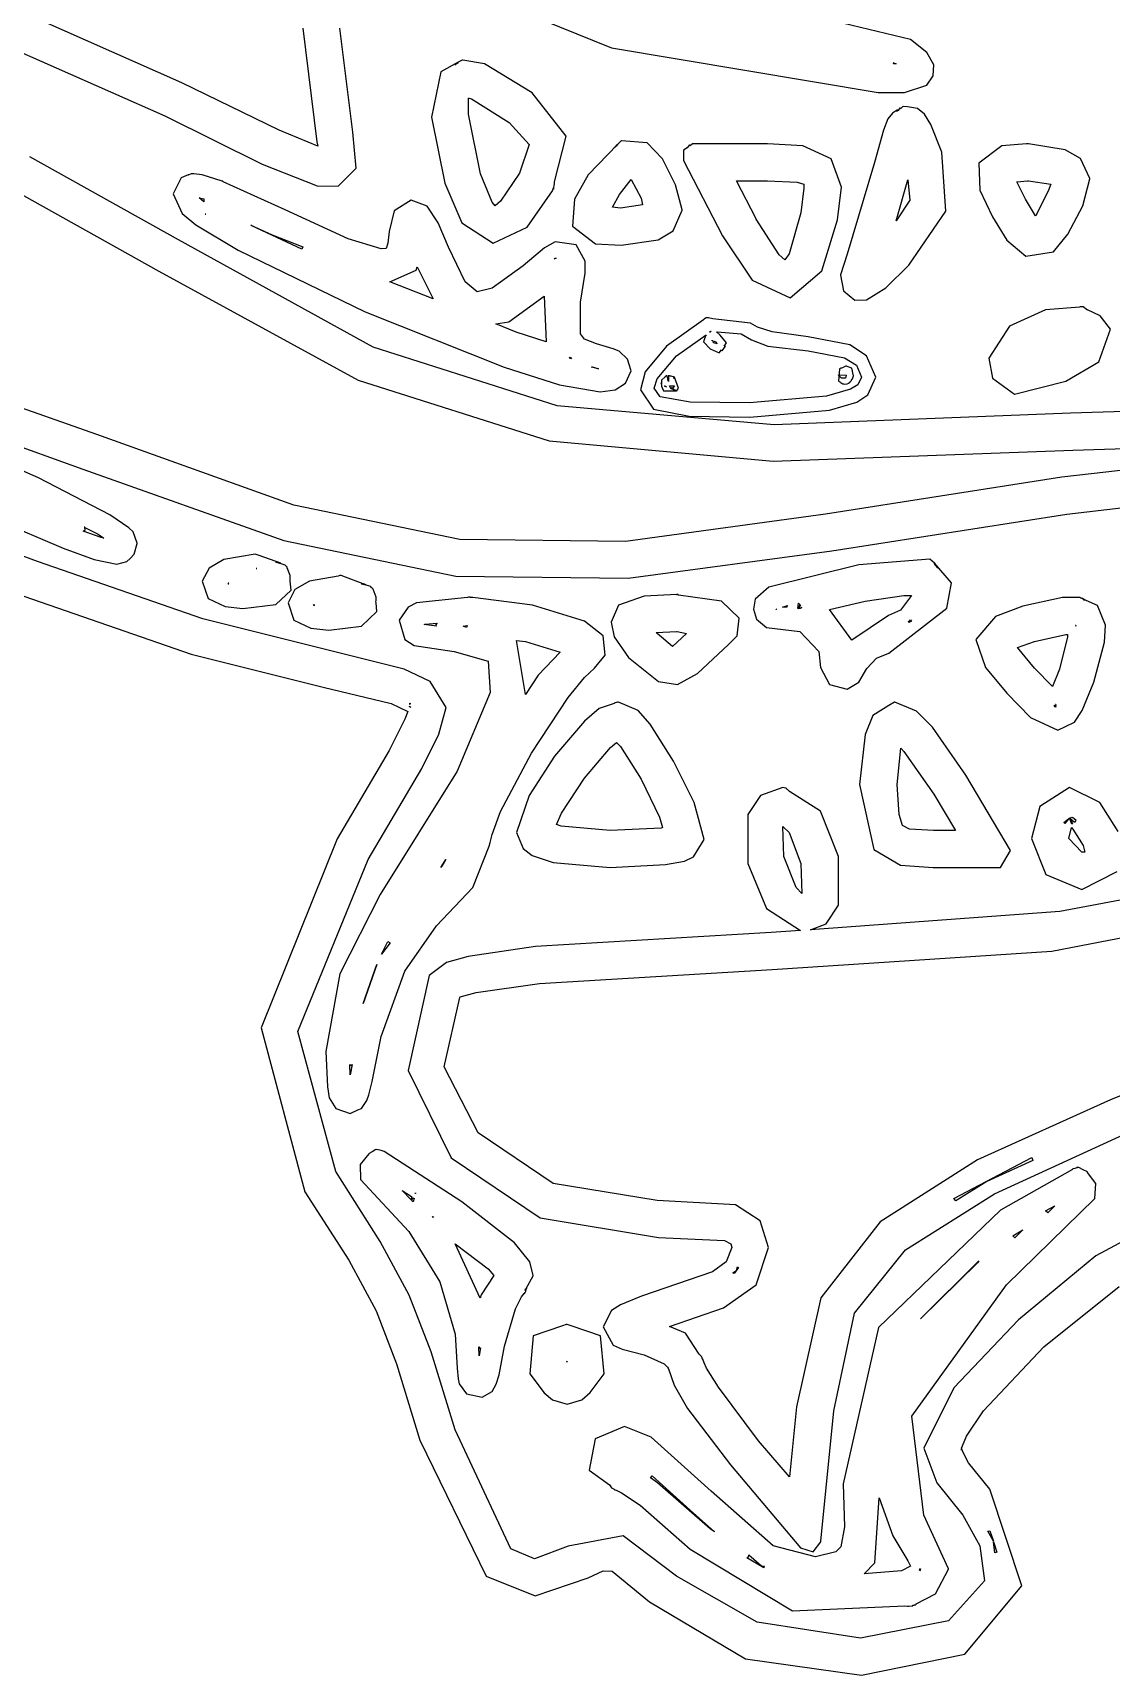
# Model space of a CAD drawing. Extents: x 23 to 528, y 384 to 592.
# Drawn here: x 445.78 to 453.39, y 458.43 to 470.02 of the extents above; entities that cross this region are included whole.
import ezdxf

# ---------------------------------------------------------------- set-up
doc = ezdxf.new("R2010")
doc.units = 0
doc.layers.get('0').update_dxf_attribs({"linetype": 'CONTINUOUS'})

msp = doc.modelspace()

# ---------------------------------------------------------------- linework, layer by layer
at = {"color": 0}
for p, q in [((446.828, 469.667), (445.654, 470.186)), ((449.128, 470.21), (449.862, 469.914)), ((451.972, 469.974), (451.266, 470.143)), ((445.558, 469.942), (446.708, 469.434)), ((447.682, 470.052), (447.781, 469.251)), ((448.035, 469.318), (447.943, 470.052)), ((452.088, 469.882), (451.972, 469.974)), ((448.807, 469.826), (448.779, 469.812)), ((448.811, 469.826), (448.807, 469.826)), ((448.966, 469.801), (448.811, 469.826)), ((449.862, 469.914), (451.743, 469.6)), ((452.138, 469.794), (452.088, 469.882)), ((448.656, 469.745), (448.592, 469.424)), ((448.779, 469.812), (448.656, 469.745)), ((448.755, 469.794), (448.779, 469.812)), ((448.776, 469.805), (448.755, 469.794)), ((448.779, 469.812), (448.776, 469.808)), ((448.776, 469.808), (448.776, 469.805)), ((449.301, 469.597), (448.966, 469.801)), ((451.852, 469.808), (451.859, 469.805)), ((451.852, 469.801), (451.855, 469.808)), ((451.855, 469.808), (451.852, 469.808)), ((451.87, 469.801), (451.852, 469.801)), ((451.859, 469.805), (451.87, 469.801)), ((452.088, 469.65), (452.131, 469.717)), ((452.131, 469.717), (452.138, 469.794)), ((447.516, 469.332), (446.828, 469.667)), ((449.541, 469.29), (449.301, 469.597)), ((451.743, 469.6), (451.93, 469.6)), ((451.93, 469.6), (452.088, 469.65)), ((448.853, 469.554), (448.853, 469.558)), ((448.853, 469.558), (448.857, 469.558)), ((448.853, 469.445), (448.853, 469.554)), ((448.857, 469.558), (448.874, 469.554)), ((448.874, 469.554), (449.139, 469.388)), ((451.88, 469.477), (451.845, 469.452)), ((451.873, 469.466), (451.88, 469.477)), ((451.898, 469.491), (451.884, 469.473)), ((451.901, 469.484), (451.898, 469.491)), ((451.915, 469.498), (451.901, 469.484)), ((451.926, 469.501), (451.915, 469.498)), ((451.951, 469.498), (451.926, 469.501)), ((452.021, 469.487), (451.951, 469.498)), ((452.071, 469.445), (452.021, 469.487)), ((446.708, 469.434), (447.396, 469.092)), ((448.592, 469.424), (448.684, 468.958)), ((448.938, 469.025), (448.853, 469.445)), ((449.139, 469.388), (449.28, 469.233)), ((451.813, 469.413), (451.781, 469.332)), ((451.845, 469.452), (451.813, 469.413)), ((451.884, 469.473), (451.873, 469.466)), ((452.116, 469.374), (452.071, 469.445)), ((452.194, 469.177), (452.116, 469.374)), ((447.788, 469.219), (447.516, 469.332)), ((447.781, 469.251), (447.788, 469.219)), ((448.06, 469.064), (448.035, 469.318)), ((449.46, 468.969), (449.541, 469.29)), ((449.929, 469.258), (449.905, 469.233)), ((449.933, 469.258), (449.929, 469.258)), ((450.113, 469.244), (449.933, 469.258)), ((451.781, 469.332), (451.718, 469.106)), ((446.804, 468.559), (445.756, 469.145)), ((449.28, 469.233), (449.213, 469.029)), ((449.905, 469.233), (449.696, 469.018)), ((449.88, 469.209), (449.901, 469.233)), ((449.901, 469.226), (449.88, 469.209)), ((449.905, 469.233), (449.901, 469.226)), ((449.901, 469.233), (449.905, 469.233)), ((449.905, 469.233), (449.905, 469.233)), ((450.222, 469.131), (450.113, 469.244)), ((450.314, 468.948), (450.222, 469.131)), ((450.395, 469.209), (450.37, 469.191)), ((450.37, 469.191), (450.37, 469.12)), ((450.413, 469.23), (450.395, 469.209)), ((450.416, 469.223), (450.413, 469.23)), ((450.434, 469.237), (450.416, 469.223)), ((450.437, 469.237), (450.434, 469.237)), ((450.444, 469.237), (450.437, 469.237)), ((450.448, 469.237), (450.444, 469.237)), ((450.963, 469.237), (450.448, 469.237)), ((451.213, 469.223), (450.963, 469.237)), ((451.411, 469.131), (451.213, 469.223)), ((451.485, 468.93), (451.411, 469.131)), ((452.222, 468.761), (452.194, 469.177)), ((452.617, 469.223), (452.455, 469.099)), ((452.79, 469.237), (452.617, 469.223)), ((452.797, 469.237), (452.79, 469.237)), ((452.804, 469.237), (452.797, 469.237)), ((453.065, 469.194), (452.804, 469.237)), ((453.171, 469.134), (453.065, 469.194)), ((453.238, 468.993), (453.171, 469.134)), ((446.874, 469.018), (446.825, 468.997)), ((446.871, 469.015), (446.874, 469.018)), ((446.874, 469.015), (446.871, 469.015)), ((446.895, 469.025), (446.874, 469.015)), ((446.895, 469.025), (446.895, 469.025)), ((446.895, 469.025), (446.895, 469.025)), ((446.899, 469.025), (446.895, 469.025)), ((446.913, 469.025), (446.899, 469.025)), ((446.973, 469.018), (446.913, 469.025)), ((447.114, 468.972), (446.973, 469.018)), ((447.396, 469.092), (447.784, 468.94)), ((447.933, 468.937), (448.06, 469.064)), ((449.019, 468.824), (448.938, 469.025)), ((449.213, 469.029), (449.079, 468.831)), ((449.696, 469.018), (449.601, 468.845)), ((450.37, 469.12), (450.645, 468.588)), ((451.718, 469.106), (451.524, 468.457)), ((452.455, 469.099), (452.462, 468.909)), ((445.632, 468.916), (446.666, 468.337)), ((446.825, 468.997), (446.768, 468.884)), ((447.118, 468.972), (447.114, 468.972)), ((447.121, 468.969), (447.118, 468.972)), ((447.559, 468.771), (447.121, 468.969)), ((447.784, 468.94), (447.933, 468.937)), ((448.684, 468.958), (448.804, 468.679)), ((449.266, 468.648), (449.446, 468.905)), ((449.446, 468.905), (449.453, 468.926)), ((449.453, 468.916), (449.46, 468.955)), ((449.453, 468.926), (449.453, 468.916)), ((449.46, 468.955), (449.46, 468.969)), ((449.919, 468.88), (450, 468.986)), ((450, 468.986), (450.07, 468.852)), ((450, 468.986), (450, 468.986)), ((450.36, 468.771), (450.314, 468.948)), ((450.314, 468.948), (450.314, 468.948)), ((450.744, 468.976), (450.963, 468.976)), ((450.882, 468.708), (450.744, 468.976)), ((450.963, 468.976), (451.171, 468.965)), ((451.171, 468.965), (451.22, 468.951)), ((451.22, 468.923), (451.199, 468.75)), ((451.22, 468.951), (451.22, 468.923)), ((451.457, 468.701), (451.485, 468.93)), ((451.87, 468.693), (451.954, 468.983)), ((451.954, 468.983), (451.968, 468.838)), ((452.462, 468.909), (452.55, 468.722)), ((452.723, 468.969), (452.797, 468.976)), ((452.783, 468.845), (452.723, 468.969)), ((452.797, 468.976), (452.804, 468.976)), ((452.804, 468.976), (452.963, 468.951)), ((452.945, 468.902), (452.861, 468.739)), ((452.963, 468.951), (452.945, 468.902)), ((453.189, 468.799), (453.238, 468.99)), ((453.238, 468.99), (453.238, 468.993)), ((446.768, 468.884), (446.832, 468.746)), ((446.952, 468.856), (446.984, 468.849)), ((446.984, 468.828), (446.952, 468.856)), ((446.984, 468.849), (446.984, 468.828)), ((448.448, 468.838), (448.328, 468.764)), ((448.56, 468.796), (448.448, 468.838)), ((448.638, 468.679), (448.56, 468.796)), ((449.04, 468.799), (449.019, 468.824)), ((449.079, 468.831), (449.04, 468.799)), ((449.601, 468.845), (449.587, 468.655)), ((449.869, 468.789), (449.919, 468.88)), ((449.926, 468.782), (449.869, 468.789)), ((450.081, 468.806), (449.926, 468.782)), ((450.07, 468.852), (450.081, 468.806)), ((451.968, 468.838), (451.87, 468.693)), ((452.854, 468.729), (452.783, 468.845)), ((453.083, 468.598), (453.189, 468.799)), ((446.832, 468.746), (446.927, 468.665)), ((446.927, 468.665), (447.227, 468.485)), ((446.994, 468.739), (446.998, 468.739)), ((446.998, 468.739), (446.994, 468.739)), ((446.998, 468.739), (446.998, 468.739)), ((448.003, 468.566), (447.559, 468.771)), ((448.328, 468.764), (448.292, 468.619)), ((448.712, 468.507), (448.638, 468.679)), ((448.804, 468.679), (449.026, 468.535)), ((450.296, 468.623), (450.36, 468.768)), ((450.36, 468.768), (450.36, 468.771)), ((450.882, 468.704), (450.882, 468.708)), ((451.044, 468.454), (450.882, 468.704)), ((451.199, 468.75), (451.115, 468.461)), ((451.347, 468.341), (451.457, 468.701)), ((451.961, 468.38), (452.222, 468.761)), ((452.55, 468.722), (452.653, 468.556)), ((452.861, 468.736), (452.854, 468.729)), ((452.861, 468.739), (452.861, 468.736)), ((448.179, 467.801), (446.804, 468.559)), ((447.315, 468.662), (447.467, 468.595)), ((447.322, 468.658), (447.315, 468.662)), ((447.675, 468.492), (447.322, 468.658)), ((447.467, 468.595), (447.682, 468.51)), ((448.236, 468.496), (448.003, 468.566)), ((448.292, 468.619), (448.282, 468.535)), ((449.026, 468.535), (449.266, 468.648)), ((449.587, 468.655), (449.749, 468.531)), ((449.929, 468.521), (450.19, 468.559)), ((450.19, 468.559), (450.296, 468.623)), ((450.645, 468.588), (450.854, 468.274)), ((452.653, 468.556), (452.787, 468.443)), ((452.981, 468.475), (453.083, 468.598)), ((447.227, 468.485), (448.123, 468.051)), ((447.682, 468.51), (447.675, 468.492)), ((448.271, 468.499), (448.236, 468.496)), ((448.282, 468.535), (448.271, 468.499)), ((448.271, 468.499), (448.271, 468.499)), ((448.829, 468.263), (448.712, 468.507)), ((449.389, 468.503), (449.238, 468.376)), ((449.464, 468.545), (449.389, 468.503)), ((449.612, 468.524), (449.464, 468.545)), ((449.675, 468.408), (449.612, 468.524)), ((449.749, 468.531), (449.929, 468.521)), ((451.086, 468.418), (451.044, 468.454)), ((451.115, 468.461), (451.086, 468.418)), ((451.524, 468.457), (451.478, 468.313)), ((452.787, 468.443), (452.981, 468.475)), ((446.666, 468.337), (448.074, 467.568)), ((448.296, 468.263), (448.483, 468.344)), ((448.483, 468.344), (448.49, 468.369)), ((448.49, 468.369), (448.603, 468.143)), ((449.238, 468.376), (449.019, 468.217)), ((449.471, 468.429), (449.457, 468.425)), ((449.457, 468.425), (449.464, 468.429)), ((449.464, 468.429), (449.471, 468.429)), ((449.643, 468.118), (449.675, 468.323)), ((449.675, 468.323), (449.675, 468.408)), ((451.122, 468.15), (451.347, 468.341)), ((451.799, 468.221), (451.961, 468.38)), ((448.603, 468.143), (448.296, 468.263)), ((448.913, 468.193), (448.829, 468.263)), ((449.019, 468.217), (448.913, 468.193)), ((450.854, 468.274), (451.122, 468.15)), ((451.478, 468.313), (451.478, 468.309)), ((451.478, 468.309), (451.499, 468.2)), ((451.661, 468.136), (451.799, 468.221)), ((449.136, 467.981), (449.386, 468.161)), ((449.386, 468.161), (449.4, 467.84)), ((449.643, 467.896), (449.643, 468.118)), ((451.499, 468.2), (451.499, 468.2)), ((451.499, 468.2), (451.58, 468.133)), ((451.58, 468.133), (451.661, 468.136)), ((453.182, 468.087), (453.168, 468.087)), ((453.168, 468.087), (453.168, 468.083)), ((453.192, 468.087), (453.182, 468.087)), ((453.221, 468.062), (453.192, 468.087)), ((453.192, 468.087), (453.192, 468.087)), ((448.123, 468.051), (449.104, 467.66)), ((449.044, 467.967), (449.136, 467.981)), ((450.511, 467.995), (450.25, 467.808)), ((450.515, 467.999), (450.511, 467.995)), ((450.511, 467.995), (450.511, 467.995)), ((450.525, 468.006), (450.515, 467.999)), ((450.529, 468.009), (450.525, 468.006)), ((450.543, 468.009), (450.529, 468.009)), ((450.547, 468.009), (450.543, 468.009)), ((450.578, 468.002), (450.547, 468.009)), ((450.843, 467.97), (450.578, 468.002)), ((450.892, 467.942), (450.843, 467.97)), ((452.924, 468.066), (452.67, 467.949)), ((453.168, 468.083), (452.924, 468.066)), ((453.312, 468.023), (453.221, 468.066)), ((453.221, 468.066), (453.221, 468.062)), ((453.383, 467.928), (453.312, 468.023)), ((449.188, 467.907), (449.044, 467.967)), ((449.4, 467.84), (449.188, 467.907)), ((449.672, 467.857), (449.643, 467.896)), ((449.756, 467.826), (449.672, 467.857)), ((450.321, 467.741), (450.529, 467.889)), ((450.525, 467.882), (450.511, 467.84)), ((450.529, 467.889), (450.525, 467.882)), ((450.561, 467.91), (450.554, 467.91)), ((450.554, 467.91), (450.561, 467.91)), ((450.564, 467.914), (450.561, 467.91)), ((450.561, 467.91), (450.561, 467.914)), ((450.561, 467.914), (450.564, 467.914)), ((450.561, 467.91), (450.561, 467.91)), ((450.628, 467.886), (450.603, 467.91)), ((450.603, 467.91), (450.607, 467.91)), ((450.607, 467.91), (450.776, 467.896)), ((450.674, 467.833), (450.628, 467.886)), ((450.776, 467.896), (450.85, 467.854)), ((450.85, 467.854), (450.966, 467.808)), ((450.995, 467.91), (450.892, 467.942)), ((451.249, 467.875), (450.995, 467.91)), ((451.545, 467.819), (451.249, 467.875)), ((452.67, 467.949), (452.526, 467.723)), ((453.302, 467.699), (453.383, 467.928)), ((449.478, 467.388), (448.179, 467.801)), ((449.873, 467.79), (449.756, 467.826)), ((449.915, 467.773), (449.873, 467.79)), ((449.975, 467.716), (449.915, 467.773)), ((450.25, 467.808), (450.099, 467.628)), ((450.183, 467.579), (450.321, 467.741)), ((450.511, 467.84), (450.557, 467.79)), ((450.557, 467.79), (450.621, 467.762)), ((450.571, 467.85), (450.571, 467.85)), ((450.571, 467.85), (450.571, 467.847)), ((450.571, 467.847), (450.571, 467.85)), ((450.578, 467.84), (450.582, 467.847)), ((450.585, 467.833), (450.578, 467.84)), ((450.582, 467.847), (450.596, 467.84)), ((450.607, 467.826), (450.585, 467.833)), ((450.596, 467.84), (450.607, 467.826)), ((450.621, 467.762), (450.638, 467.783)), ((450.638, 467.783), (450.642, 467.776)), ((450.642, 467.776), (450.667, 467.808)), ((450.656, 467.808), (450.674, 467.833)), ((450.667, 467.808), (450.656, 467.808)), ((450.966, 467.808), (451.249, 467.776)), ((451.249, 467.776), (451.506, 467.727)), ((451.661, 467.741), (451.545, 467.819)), ((451.728, 467.589), (451.661, 467.741)), ((446.229, 467.184), (444.856, 467.67)), ((449.104, 467.66), (449.495, 467.536)), ((449.566, 467.723), (449.569, 467.73)), ((449.58, 467.72), (449.566, 467.723)), ((449.569, 467.73), (449.58, 467.72)), ((449.721, 467.66), (449.728, 467.663)), ((449.77, 467.649), (449.721, 467.66)), ((449.728, 467.663), (449.77, 467.649)), ((449.961, 467.547), (450, 467.635)), ((450, 467.635), (449.975, 467.716)), ((450.099, 467.628), (450.067, 467.501)), ((451.471, 467.649), (451.464, 467.561)), ((451.481, 467.653), (451.471, 467.649)), ((451.485, 467.653), (451.481, 467.653)), ((451.481, 467.653), (451.481, 467.653)), ((451.492, 467.656), (451.485, 467.653)), ((451.517, 467.67), (451.492, 467.656)), ((451.492, 467.656), (451.492, 467.656)), ((451.506, 467.727), (451.591, 467.674)), ((451.517, 467.667), (451.517, 467.67)), ((451.559, 467.653), (451.517, 467.667)), ((451.57, 467.6), (451.559, 467.653)), ((451.591, 467.674), (451.626, 467.589)), ((452.526, 467.723), (452.55, 467.582)), ((453.069, 467.561), (453.302, 467.699)), ((448.074, 467.568), (449.421, 467.141)), ((449.495, 467.536), (449.781, 467.487)), ((449.887, 467.501), (449.961, 467.547)), ((450.162, 467.512), (450.183, 467.579)), ((450.204, 467.452), (450.162, 467.512)), ((450.215, 467.543), (450.211, 467.55)), ((450.211, 467.55), (450.215, 467.529)), ((450.24, 467.593), (450.215, 467.568)), ((450.215, 467.568), (450.215, 467.543)), ((450.215, 467.529), (450.215, 467.526)), ((450.215, 467.526), (450.229, 467.494)), ((450.236, 467.526), (450.24, 467.529)), ((450.25, 467.522), (450.236, 467.526)), ((450.25, 467.6), (450.24, 467.593)), ((450.24, 467.529), (450.25, 467.522)), ((450.254, 467.6), (450.25, 467.6)), ((450.261, 467.565), (450.254, 467.6)), ((450.268, 467.6), (450.261, 467.6)), ((450.261, 467.6), (450.264, 467.6)), ((450.264, 467.558), (450.261, 467.565)), ((450.264, 467.6), (450.264, 467.558)), ((450.271, 467.6), (450.268, 467.6)), ((450.275, 467.596), (450.271, 467.6)), ((450.279, 467.515), (450.271, 467.529)), ((450.271, 467.529), (450.307, 467.529)), ((450.282, 467.596), (450.275, 467.596)), ((450.279, 467.515), (450.275, 467.515)), ((450.275, 467.515), (450.279, 467.515)), ((450.282, 467.505), (450.279, 467.515)), ((450.279, 467.515), (450.286, 467.508)), ((450.286, 467.508), (450.279, 467.515)), ((450.307, 467.589), (450.282, 467.596)), ((450.293, 467.512), (450.282, 467.515)), ((450.282, 467.515), (450.289, 467.512)), ((450.289, 467.508), (450.282, 467.505)), ((450.289, 467.512), (450.289, 467.508)), ((450.307, 467.529), (450.293, 467.512)), ((450.296, 467.586), (450.3, 467.586)), ((450.3, 467.586), (450.296, 467.586)), ((450.3, 467.586), (450.303, 467.582)), ((450.303, 467.582), (450.3, 467.586)), ((450.335, 467.512), (450.307, 467.589)), ((450.324, 467.498), (450.335, 467.512)), ((451.464, 467.603), (451.464, 467.607)), ((451.464, 467.607), (451.467, 467.607)), ((451.485, 467.582), (451.464, 467.603)), ((451.464, 467.561), (451.478, 467.554)), ((451.467, 467.607), (451.517, 467.603)), ((451.478, 467.554), (451.481, 467.55)), ((451.481, 467.55), (451.485, 467.547)), ((451.513, 467.582), (451.485, 467.582)), ((451.485, 467.547), (451.489, 467.547)), ((451.489, 467.547), (451.492, 467.543)), ((451.492, 467.543), (451.499, 467.543)), ((451.499, 467.543), (451.499, 467.543)), ((451.499, 467.543), (451.506, 467.54)), ((451.506, 467.54), (451.524, 467.543)), ((451.517, 467.603), (451.513, 467.582)), ((451.524, 467.543), (451.538, 467.547)), ((451.538, 467.547), (451.541, 467.55)), ((451.541, 467.554), (451.548, 467.558)), ((451.541, 467.55), (451.541, 467.554)), ((451.548, 467.558), (451.556, 467.565)), ((451.601, 467.536), (451.548, 467.505)), ((451.556, 467.568), (451.559, 467.575)), ((451.556, 467.565), (451.556, 467.568)), ((451.559, 467.575), (451.563, 467.579)), ((451.563, 467.579), (451.57, 467.6)), ((451.626, 467.589), (451.601, 467.536)), ((451.672, 467.466), (451.728, 467.589)), ((452.55, 467.582), (452.706, 467.469)), ((452.706, 467.469), (453.069, 467.561)), ((444.779, 467.423), (446.13, 466.94)), ((449.781, 467.487), (449.887, 467.501)), ((450.067, 467.501), (450.159, 467.364)), ((450.416, 467.413), (450.204, 467.452)), ((450.229, 467.494), (450.321, 467.494)), ((450.282, 467.505), (450.282, 467.505)), ((450.293, 467.505), (450.321, 467.494)), ((450.296, 467.505), (450.293, 467.505)), ((450.321, 467.491), (450.296, 467.505)), ((450.321, 467.494), (450.324, 467.498)), ((450.321, 467.494), (450.321, 467.494)), ((450.321, 467.494), (450.321, 467.494)), ((450.321, 467.494), (450.321, 467.491)), ((450.836, 467.409), (450.416, 467.413)), ((451.379, 467.455), (450.836, 467.409)), ((451.548, 467.505), (451.379, 467.455)), ((451.4, 467.356), (451.594, 467.413)), ((451.594, 467.413), (451.672, 467.466)), ((451.009, 467.254), (449.478, 467.388)), ((450.159, 467.364), (450.409, 467.314)), ((450.409, 467.314), (450.839, 467.307)), ((450.839, 467.307), (451.4, 467.356)), ((453.101, 467.335), (451.009, 467.254)), ((454.519, 467.381), (453.101, 467.335)), ((447.619, 466.686), (446.229, 467.184)), ((445.816, 466.88), (445.23, 467.134)), ((449.421, 467.141), (451.002, 466.997)), ((451.002, 466.997), (453.118, 467.074)), ((454.54, 467.057), (453.041, 466.884)), ((453.118, 467.074), (454.515, 467.117)), ((446.13, 466.94), (447.548, 466.436)), ((446.32, 466.619), (445.816, 466.88)), ((453.041, 466.884), (451.372, 466.623)), ((445.809, 466.288), (444.486, 466.778)), ((453.076, 466.623), (454.558, 466.796)), ((445.403, 466.633), (445.992, 466.383)), ((446.454, 466.527), (446.32, 466.619)), ((448.79, 466.443), (447.619, 466.686)), ((451.372, 466.623), (449.961, 466.429)), ((451.418, 466.365), (453.076, 466.623)), ((446.133, 466.503), (446.147, 466.51)), ((446.26, 466.457), (446.133, 466.503)), ((446.14, 466.531), (446.239, 466.482)), ((446.144, 466.531), (446.14, 466.531)), ((446.147, 466.51), (446.144, 466.531)), ((446.239, 466.482), (446.278, 466.453)), ((446.486, 466.499), (446.454, 466.527)), ((446.514, 466.418), (446.486, 466.499)), ((445.992, 466.383), (446.211, 466.302)), ((446.278, 466.453), (446.26, 466.457)), ((446.493, 466.34), (446.514, 466.415)), ((446.514, 466.415), (446.514, 466.418)), ((447.548, 466.436), (448.762, 466.185)), ((449.961, 466.429), (448.79, 466.443)), ((449.979, 466.171), (451.418, 466.365)), ((446.977, 465.885), (445.809, 466.288)), ((446.211, 466.302), (446.37, 466.27)), ((446.37, 466.27), (446.44, 466.288)), ((446.44, 466.288), (446.465, 466.309)), ((446.465, 466.309), (446.493, 466.34)), ((446.465, 466.309), (446.465, 466.309)), ((447.022, 466.242), (446.973, 466.15)), ((447.125, 466.302), (447.022, 466.242)), ((447.347, 466.34), (447.125, 466.302)), ((447.375, 466.33), (447.347, 466.34)), ((447.354, 466.238), (447.357, 466.238)), ((447.357, 466.238), (447.354, 466.238)), ((447.527, 466.277), (447.375, 466.33)), ((447.559, 466.263), (447.492, 466.284)), ((447.492, 466.284), (447.527, 466.277)), ((447.573, 466.249), (447.559, 466.263)), ((447.573, 466.245), (447.573, 466.249)), ((447.594, 466.189), (447.573, 466.245)), ((451.608, 466.266), (450.973, 466.108)), ((452.109, 466.305), (451.608, 466.266)), ((452.141, 466.277), (452.109, 466.305)), ((452.261, 466.139), (452.141, 466.277)), ((452.141, 466.277), (452.166, 466.242)), ((452.145, 466.266), (452.141, 466.277)), ((452.141, 466.277), (452.141, 466.277)), ((452.166, 466.242), (452.145, 466.266)), ((446.973, 466.15), (447.015, 466.027)), ((447.153, 466.132), (447.16, 466.136)), ((447.16, 466.132), (447.153, 466.132)), ((447.156, 466.136), (447.156, 466.132)), ((447.16, 466.136), (447.156, 466.136)), ((447.156, 466.132), (447.16, 466.132)), ((447.594, 466.168), (447.594, 466.189)), ((447.594, 466.157), (447.594, 466.168)), ((447.594, 466.15), (447.594, 466.157)), ((447.601, 466.086), (447.594, 466.15)), ((447.731, 466.15), (447.626, 466.09)), ((447.933, 466.185), (447.731, 466.15)), ((447.943, 466.189), (447.933, 466.185)), ((447.947, 466.189), (447.943, 466.189)), ((447.954, 466.189), (447.947, 466.189)), ((447.947, 466.189), (447.947, 466.189)), ((447.985, 466.178), (447.954, 466.189)), ((448.109, 466.132), (447.985, 466.178)), ((447.985, 466.178), (447.985, 466.178)), ((448.162, 466.111), (448.098, 466.132)), ((448.098, 466.132), (448.127, 466.125)), ((448.105, 466.132), (448.109, 466.132)), ((448.112, 466.132), (448.105, 466.132)), ((448.127, 466.125), (448.109, 466.132)), ((448.109, 466.132), (448.109, 466.132)), ((448.109, 466.132), (448.127, 466.125)), ((448.13, 466.125), (448.112, 466.132)), ((448.127, 466.125), (448.13, 466.125)), ((448.13, 466.122), (448.127, 466.125)), ((448.127, 466.125), (448.13, 466.125)), ((448.13, 466.125), (448.13, 466.122)), ((448.762, 466.185), (449.979, 466.171)), ((452.229, 465.959), (452.261, 466.139)), ((445.714, 466.044), (446.895, 465.635)), ((447.015, 466.027), (447.135, 465.97)), ((447.492, 465.984), (447.601, 466.086)), ((447.626, 466.09), (447.58, 465.998)), ((448.162, 466.108), (448.162, 466.111)), ((448.165, 466.104), (448.162, 466.108)), ((448.172, 466.101), (448.165, 466.104)), ((448.179, 466.094), (448.172, 466.101)), ((448.201, 466.037), (448.179, 466.094)), ((448.179, 466.094), (448.179, 466.094)), ((448.197, 466.002), (448.201, 466.016)), ((448.201, 465.998), (448.197, 466.002)), ((448.201, 466.016), (448.201, 466.037)), ((448.846, 466.034), (448.486, 465.998)), ((448.853, 466.037), (448.846, 466.034)), ((448.864, 466.037), (448.853, 466.037)), ((448.867, 466.034), (448.864, 466.037)), ((448.874, 466.034), (448.867, 466.034)), ((448.882, 466.034), (448.874, 466.034)), ((449.305, 465.981), (448.882, 466.034)), ((450.092, 466.044), (449.912, 465.981)), ((450.324, 466.055), (450.092, 466.044)), ((450.324, 466.055), (450.321, 466.055)), ((450.321, 466.055), (450.324, 466.055)), ((450.328, 466.055), (450.324, 466.055)), ((450.335, 466.051), (450.328, 466.055)), ((450.638, 466.009), (450.335, 466.051)), ((450.762, 465.889), (450.638, 466.009)), ((450.875, 466.023), (450.864, 465.952)), ((450.973, 466.108), (450.875, 466.023)), ((451.4, 465.949), (451.651, 466.009)), ((451.651, 466.009), (451.926, 466.048)), ((451.979, 466.048), (451.901, 465.945)), ((451.926, 466.048), (451.979, 466.048)), ((453.044, 466.034), (452.766, 465.974)), ((453.154, 466.034), (453.044, 466.034)), ((453.161, 466.034), (453.154, 466.034)), ((453.168, 466.034), (453.161, 466.034)), ((453.161, 466.034), (453.161, 466.034)), ((453.175, 466.03), (453.168, 466.034)), ((453.182, 466.027), (453.175, 466.03)), ((453.185, 466.027), (453.182, 466.027)), ((453.189, 466.027), (453.185, 466.027)), ((453.192, 466.023), (453.189, 466.027)), ((453.291, 465.977), (453.192, 466.023)), ((453.192, 466.023), (453.2, 466.016)), ((453.196, 466.023), (453.192, 466.023)), ((453.2, 466.019), (453.196, 466.023)), ((453.2, 466.016), (453.2, 466.019)), ((453.2, 466.019), (453.2, 466.019)), ((447.862, 465.663), (446.977, 465.885)), ((447.135, 465.97), (447.259, 465.956)), ((447.259, 465.956), (447.492, 465.984)), ((447.58, 465.998), (447.619, 465.875)), ((447.756, 465.981), (447.763, 465.984)), ((447.767, 465.981), (447.756, 465.981)), ((447.763, 465.984), (447.763, 465.981)), ((447.763, 465.981), (447.767, 465.981)), ((448.098, 465.832), (448.204, 465.935)), ((448.204, 465.935), (448.201, 465.998)), ((448.426, 465.967), (448.363, 465.875)), ((448.486, 465.998), (448.426, 465.967)), ((449.672, 465.868), (449.305, 465.981)), ((449.912, 465.981), (449.859, 465.861)), ((450.748, 465.765), (450.762, 465.889)), ((450.864, 465.952), (450.885, 465.882)), ((451.023, 465.952), (451.023, 465.949)), ((451.023, 465.949), (451.023, 465.952)), ((451.023, 465.952), (451.026, 465.952)), ((451.026, 465.952), (451.023, 465.952)), ((451.023, 465.949), (451.023, 465.949)), ((451.069, 465.967), (451.104, 465.977)), ((451.097, 465.963), (451.069, 465.967)), ((451.104, 465.977), (451.097, 465.963)), ((451.178, 465.956), (451.182, 465.995)), ((451.182, 465.956), (451.178, 465.956)), ((451.182, 465.995), (451.192, 465.984)), ((451.192, 465.984), (451.182, 465.956)), ((451.182, 465.956), (451.192, 465.981)), ((451.189, 465.956), (451.182, 465.956)), ((451.182, 465.956), (451.182, 465.956)), ((451.196, 465.981), (451.185, 465.956)), ((451.185, 465.956), (451.196, 465.959)), ((451.192, 465.956), (451.189, 465.956)), ((451.192, 465.981), (451.196, 465.981)), ((451.206, 465.963), (451.192, 465.956)), ((451.196, 465.959), (451.206, 465.963)), ((451.559, 465.734), (451.4, 465.949)), ((451.817, 465.907), (451.559, 465.734)), ((451.901, 465.945), (451.817, 465.907)), ((451.82, 465.642), (452.229, 465.959)), ((452.572, 465.9), (452.434, 465.737)), ((452.766, 465.974), (452.572, 465.9)), ((453.348, 465.84), (453.291, 465.977)), ((447.619, 465.875), (447.739, 465.818)), ((447.739, 465.818), (447.866, 465.804)), ((447.866, 465.804), (448.098, 465.832)), ((448.363, 465.875), (448.402, 465.737)), ((448.539, 465.843), (448.546, 465.847)), ((448.627, 465.832), (448.539, 465.843)), ((448.546, 465.847), (448.631, 465.854)), ((448.631, 465.854), (448.62, 465.84)), ((448.62, 465.84), (448.627, 465.832)), ((448.814, 465.832), (448.843, 465.836)), ((448.839, 465.822), (448.814, 465.832)), ((448.843, 465.836), (448.839, 465.822)), ((449.802, 465.765), (449.672, 465.868)), ((449.859, 465.861), (449.88, 465.758)), ((450.176, 465.787), (450.321, 465.794)), ((450.183, 465.78), (450.176, 465.787)), ((450.293, 465.688), (450.183, 465.78)), ((450.391, 465.78), (450.293, 465.688)), ((450.321, 465.794), (450.324, 465.794)), ((450.324, 465.794), (450.391, 465.78)), ((450.885, 465.882), (450.956, 465.822)), ((450.956, 465.822), (451.192, 465.794)), ((451.192, 465.794), (451.326, 465.653)), ((451.961, 465.857), (451.958, 465.868)), ((451.958, 465.868), (451.965, 465.868)), ((451.979, 465.868), (451.961, 465.857)), ((451.965, 465.868), (451.972, 465.878)), ((451.972, 465.878), (451.979, 465.868)), ((452.847, 465.723), (453.069, 465.773)), ((453.069, 465.773), (453.08, 465.773)), ((453.08, 465.773), (453.08, 465.758)), ((453.14, 465.836), (453.136, 465.836)), ((453.136, 465.836), (453.14, 465.836)), ((453.14, 465.836), (453.14, 465.832)), ((453.14, 465.832), (453.14, 465.836)), ((453.341, 465.72), (453.348, 465.84)), ((448.398, 465.529), (447.862, 465.663)), ((448.402, 465.737), (448.469, 465.695)), ((448.469, 465.695), (448.751, 465.653)), ((448.751, 465.653), (448.991, 465.586)), ((449.192, 465.73), (449.255, 465.723)), ((449.255, 465.349), (449.192, 465.73)), ((449.255, 465.723), (449.499, 465.649)), ((449.816, 465.628), (449.802, 465.765)), ((449.88, 465.758), (449.982, 465.61)), ((450.469, 465.497), (450.688, 465.702)), ((450.688, 465.702), (450.748, 465.765)), ((451.326, 465.653), (451.337, 465.54)), ((452.434, 465.737), (452.501, 465.54)), ((452.727, 465.681), (452.847, 465.723)), ((452.847, 465.536), (452.727, 465.681)), ((453.08, 465.758), (453.023, 465.529)), ((453.267, 465.437), (453.341, 465.72)), ((446.895, 465.635), (447.827, 465.402)), ((448.991, 465.586), (449.005, 465.363)), ((449.499, 465.649), (449.344, 465.487)), ((449.672, 465.469), (449.742, 465.536)), ((449.742, 465.536), (449.816, 465.628)), ((449.982, 465.61), (450.194, 465.441)), ((451.337, 465.54), (451.4, 465.42)), ((451.665, 465.533), (451.732, 465.607)), ((451.732, 465.607), (451.82, 465.642)), ((452.501, 465.54), (452.653, 465.36)), ((452.974, 465.406), (452.847, 465.536)), ((448.582, 465.441), (448.398, 465.529)), ((448.695, 465.257), (448.582, 465.441)), ((449.344, 465.487), (449.255, 465.349)), ((449.555, 465.328), (449.672, 465.469)), ((450.194, 465.441), (450.328, 465.42)), ((450.328, 465.42), (450.469, 465.497)), ((451.4, 465.42), (451.524, 465.388)), ((451.524, 465.388), (451.608, 465.437)), ((451.608, 465.437), (451.665, 465.533)), ((453.023, 465.529), (452.974, 465.406)), ((453.185, 465.236), (453.267, 465.437)), ((447.827, 465.402), (448.306, 465.286)), ((449.005, 465.363), (448.772, 464.809)), ((449.298, 464.936), (449.555, 465.328)), ((452.653, 465.36), (452.818, 465.187)), ((448.306, 465.286), (448.423, 465.229)), ((448.423, 465.229), (448.402, 465.176)), ((448.433, 465.264), (448.444, 465.261)), ((448.444, 465.261), (448.433, 465.264)), ((448.433, 465.264), (448.433, 465.264)), ((448.441, 465.289), (448.437, 465.279)), ((448.437, 465.282), (448.437, 465.289)), ((448.437, 465.289), (448.441, 465.289)), ((448.437, 465.279), (448.437, 465.282)), ((448.437, 465.279), (448.437, 465.279)), ((448.642, 465.07), (448.695, 465.257)), ((449.774, 465.25), (449.672, 465.162)), ((449.88, 465.286), (449.774, 465.25)), ((449.905, 465.296), (449.88, 465.289)), ((449.88, 465.289), (449.88, 465.286)), ((449.912, 465.296), (449.905, 465.296)), ((450.049, 465.236), (449.912, 465.296)), ((450.134, 465.141), (450.049, 465.236)), ((451.707, 465.201), (451.651, 465.067)), ((451.82, 465.272), (451.707, 465.201)), ((451.859, 465.296), (451.82, 465.272)), ((451.862, 465.296), (451.859, 465.296)), ((452.014, 465.233), (451.862, 465.296)), ((452.127, 465.12), (452.014, 465.233)), ((452.818, 465.187), (453.013, 465.099)), ((452.991, 465.272), (452.984, 465.268)), ((452.984, 465.268), (452.988, 465.272)), ((452.988, 465.272), (452.991, 465.272)), ((452.988, 465.264), (452.998, 465.264)), ((452.998, 465.261), (452.988, 465.264)), ((452.991, 465.268), (452.995, 465.275)), ((452.998, 465.272), (452.991, 465.268)), ((452.998, 465.279), (452.995, 465.282)), ((452.995, 465.282), (452.998, 465.282)), ((452.995, 465.275), (452.998, 465.275)), ((452.998, 465.282), (452.998, 465.279)), ((452.998, 465.275), (452.998, 465.272)), ((452.998, 465.264), (452.998, 465.261)), ((453.129, 465.155), (453.185, 465.236)), ((448.402, 465.176), (448.292, 464.954)), ((449.672, 465.162), (449.46, 464.915)), ((450.3, 464.88), (450.134, 465.141)), ((452.363, 464.781), (452.127, 465.12)), ((453.013, 465.099), (453.129, 465.155)), ((448.522, 464.827), (448.642, 465.07)), ((449.672, 464.76), (449.855, 464.975)), ((449.855, 464.975), (449.898, 465.011)), ((449.898, 465.011), (449.926, 464.982)), ((449.926, 464.982), (450.07, 464.753)), ((451.651, 465.067), (451.612, 464.714)), ((451.877, 464.714), (451.905, 464.972)), ((451.905, 464.972), (451.926, 464.947)), ((448.292, 464.954), (447.925, 464.33)), ((449.079, 464.524), (449.298, 464.936)), ((449.46, 464.915), (449.28, 464.637)), ((450.444, 464.587), (450.3, 464.88)), ((451.926, 464.947), (452.138, 464.647)), ((448.144, 464.185), (448.522, 464.827)), ((448.772, 464.809), (448.229, 463.938)), ((449.509, 464.513), (449.672, 464.76)), ((450.07, 464.753), (450.201, 464.485)), ((452.677, 464.248), (452.363, 464.781)), ((449.28, 464.637), (449.192, 464.375)), ((450.914, 464.637), (450.825, 464.502)), ((451.072, 464.693), (450.914, 464.637)), ((451.09, 464.689), (451.072, 464.693)), ((451.093, 464.689), (451.09, 464.689)), ((451.097, 464.686), (451.093, 464.689)), ((451.1, 464.682), (451.097, 464.686)), ((451.104, 464.679), (451.1, 464.682)), ((451.115, 464.668), (451.104, 464.679)), ((451.118, 464.665), (451.115, 464.668)), ((451.337, 464.527), (451.118, 464.665)), ((451.612, 464.714), (451.714, 464.256)), ((451.891, 464.502), (451.877, 464.714)), ((452.138, 464.647), (452.289, 464.39)), ((453.094, 464.693), (452.886, 464.559)), ((453.309, 464.587), (453.094, 464.693)), ((449.019, 464.361), (449.079, 464.524)), ((449.474, 464.432), (449.509, 464.513)), ((450.515, 464.326), (450.444, 464.587)), ((450.825, 464.502), (450.825, 464.157)), ((451.464, 464.206), (451.337, 464.527)), ((451.915, 464.425), (451.891, 464.502)), ((452.886, 464.559), (452.826, 464.333)), ((453.439, 464.383), (453.309, 464.587)), ((449.506, 464.421), (449.474, 464.432)), ((449.852, 464.39), (449.506, 464.421)), ((450.211, 464.407), (449.852, 464.39)), ((450.201, 464.485), (450.222, 464.411)), ((450.222, 464.411), (450.211, 464.407)), ((451.072, 464.418), (451.115, 464.375)), ((451.079, 464.206), (451.072, 464.418)), ((451.965, 464.4), (451.915, 464.425)), ((452.134, 464.39), (451.965, 464.4)), ((452.289, 464.39), (452.134, 464.39)), ((453.055, 464.446), (453.09, 464.474)), ((453.062, 464.439), (453.055, 464.446)), ((453.09, 464.474), (453.062, 464.439)), ((453.09, 464.333), (453.108, 464.411)), ((453.094, 464.478), (453.111, 464.485)), ((453.129, 464.446), (453.094, 464.478)), ((453.094, 464.478), (453.115, 464.439)), ((453.111, 464.435), (453.094, 464.478)), ((453.108, 464.411), (453.118, 464.4)), ((453.111, 464.485), (453.118, 464.481)), ((453.115, 464.439), (453.111, 464.435)), ((453.118, 464.481), (453.14, 464.464)), ((453.118, 464.4), (453.192, 464.284)), ((453.132, 464.45), (453.129, 464.446)), ((453.136, 464.457), (453.132, 464.45)), ((453.14, 464.464), (453.136, 464.457)), ((447.925, 464.33), (447.389, 462.996)), ((448.882, 463.987), (448.998, 464.28)), ((448.998, 464.28), (449.005, 464.305)), ((449.005, 464.305), (449.019, 464.361)), ((449.192, 464.375), (449.238, 464.263)), ((449.238, 464.263), (449.301, 464.213)), ((450.441, 464.203), (450.515, 464.326)), ((451.115, 464.375), (451.199, 464.157)), ((452.826, 464.333), (452.928, 464.079)), ((453.182, 464.238), (453.09, 464.333)), ((453.192, 464.284), (453.203, 464.238)), ((447.647, 462.971), (448.144, 464.185)), ((448.656, 464.129), (448.691, 464.185)), ((448.691, 464.185), (448.663, 464.136)), ((449.301, 464.213), (449.449, 464.164)), ((449.449, 464.164), (449.852, 464.129)), ((449.852, 464.129), (450.243, 464.15)), ((450.243, 464.15), (450.377, 464.174)), ((450.377, 464.174), (450.441, 464.203)), ((450.825, 464.157), (450.956, 463.839)), ((451.164, 463.987), (451.079, 464.206)), ((451.199, 464.157), (451.206, 463.945)), ((451.464, 463.864), (451.464, 464.206)), ((451.714, 464.256), (451.901, 464.146)), ((451.901, 464.146), (452.131, 464.129)), ((452.607, 464.129), (452.677, 464.248)), ((453.203, 464.238), (453.182, 464.238)), ((448.663, 464.136), (448.656, 464.129)), ((452.131, 464.129), (452.607, 464.129)), ((452.928, 464.079), (453.182, 463.973)), ((454.328, 464.065), (453.027, 463.818)), ((453.182, 463.973), (453.432, 464.1)), ((448.229, 463.938), (447.943, 463.377)), ((448.627, 463.716), (448.882, 463.987)), ((451.206, 463.945), (451.164, 463.987)), ((450.956, 463.839), (451.196, 463.684)), ((453.027, 463.818), (451.266, 463.688)), ((451.376, 463.73), (451.464, 463.864)), ((452.97, 463.539), (454.395, 463.811)), ((448.402, 463.398), (448.627, 463.716)), ((451.196, 463.684), (450.988, 463.67)), ((451.266, 463.688), (451.376, 463.73)), ((448.239, 463.518), (448.282, 463.606)), ((448.299, 463.596), (448.239, 463.518)), ((448.282, 463.606), (448.299, 463.596)), ((449.326, 463.571), (448.85, 463.501)), ((450.988, 463.67), (449.326, 463.571)), ((448.698, 463.458), (448.575, 463.367)), ((448.85, 463.501), (448.698, 463.458)), ((450.995, 463.409), (452.97, 463.539)), ((447.943, 463.377), (447.844, 462.83)), ((448.204, 463.444), (448.109, 463.169)), ((448.109, 463.169), (448.204, 463.444)), ((448.236, 462.936), (448.402, 463.398)), ((448.575, 463.367), (448.426, 462.696)), ((449.354, 463.31), (450.995, 463.409)), ((448.793, 463.215), (448.906, 463.247)), ((448.906, 463.247), (449.354, 463.31)), ((455.415, 463.324), (453.383, 462.488)), ((448.68, 462.721), (448.79, 463.211)), ((448.79, 463.211), (448.793, 463.215)), ((447.389, 462.996), (447.696, 461.839)), ((447.915, 461.984), (447.647, 462.971)), ((448.172, 462.619), (448.236, 462.936)), ((447.844, 462.83), (447.858, 462.58)), ((448.014, 462.739), (448.021, 462.732)), ((448.017, 462.665), (448.014, 462.739)), ((448.031, 462.739), (448.017, 462.665)), ((448.021, 462.732), (448.031, 462.739)), ((448.426, 462.696), (448.73, 462.079)), ((448.92, 462.255), (448.68, 462.721)), ((447.858, 462.58), (447.869, 462.502)), ((448.134, 462.485), (448.148, 462.523)), ((448.148, 462.523), (448.172, 462.619)), ((447.869, 462.502), (447.915, 462.428)), ((447.915, 462.428), (448.017, 462.393)), ((448.017, 462.393), (448.07, 462.418)), ((448.07, 462.418), (448.098, 462.428)), ((448.098, 462.428), (448.134, 462.485)), ((453.383, 462.488), (452.445, 462.065)), ((449.449, 461.899), (448.92, 462.255)), ((452.564, 461.825), (453.478, 462.245)), ((448.148, 462.107), (448.088, 462.033)), ((448.151, 462.111), (448.148, 462.107)), ((448.172, 462.121), (448.151, 462.111)), ((448.197, 462.139), (448.172, 462.121)), ((448.172, 462.121), (448.172, 462.121)), ((448.204, 462.139), (448.197, 462.135)), ((448.197, 462.135), (448.197, 462.139)), ((448.236, 462.132), (448.204, 462.139)), ((448.257, 462.125), (448.236, 462.132)), ((448.804, 461.768), (448.257, 462.125)), ((448.73, 462.079), (449.358, 461.656)), ((452.445, 462.065), (451.757, 461.627)), ((452.279, 461.793), (452.829, 462.082)), ((452.836, 462.061), (452.512, 461.913)), ((452.829, 462.082), (452.836, 462.061)), ((448.229, 461.49), (447.915, 461.984)), ((448.088, 462.033), (448.091, 461.927)), ((453.115, 461.998), (452.607, 461.709)), ((453.118, 462.001), (453.115, 461.998)), ((453.132, 462.005), (453.118, 462.001)), ((453.15, 462.012), (453.132, 462.005)), ((453.15, 462.012), (453.147, 462.012)), ((453.147, 462.012), (453.15, 462.012)), ((453.15, 462.012), (453.15, 462.012)), ((453.157, 462.012), (453.15, 462.012)), ((453.161, 462.012), (453.157, 462.012)), ((453.157, 462.012), (453.157, 462.012)), ((453.157, 462.012), (453.157, 462.012)), ((453.192, 461.994), (453.161, 462.012)), ((453.221, 461.98), (453.192, 461.994)), ((453.221, 461.977), (453.221, 461.98)), ((453.281, 461.899), (453.221, 461.977)), ((447.696, 461.839), (448.007, 461.356)), ((448.091, 461.927), (448.43, 461.56)), ((448.384, 461.85), (448.451, 461.807)), ((448.448, 461.783), (448.384, 461.85)), ((448.476, 461.828), (448.479, 461.832)), ((448.479, 461.828), (448.476, 461.828)), ((448.479, 461.832), (448.479, 461.828)), ((450.183, 461.779), (449.449, 461.899)), ((452.512, 461.913), (452.293, 461.776)), ((453.274, 461.793), (453.281, 461.899)), ((448.451, 461.807), (448.448, 461.783)), ((448.451, 461.779), (448.462, 461.797)), ((448.462, 461.768), (448.451, 461.779)), ((448.462, 461.797), (448.469, 461.793)), ((448.469, 461.793), (448.462, 461.768)), ((449.178, 461.479), (448.804, 461.768)), ((450.737, 461.747), (450.183, 461.779)), ((450.91, 461.634), (450.737, 461.747)), ((451.937, 461.43), (452.564, 461.825)), ((452.293, 461.776), (452.279, 461.793)), ((452.649, 461.183), (453.274, 461.793)), ((452.924, 461.705), (452.991, 461.74)), ((452.991, 461.74), (452.942, 461.691)), ((448.596, 461.666), (448.606, 461.663)), ((448.603, 461.659), (448.596, 461.666)), ((448.606, 461.663), (448.603, 461.659)), ((449.358, 461.656), (450.194, 461.518)), ((450.97, 461.447), (450.91, 461.634)), ((451.757, 461.627), (451.34, 461.091)), ((452.607, 461.709), (451.746, 460.883)), ((452.942, 461.691), (452.924, 461.705)), ((453.799, 461.666), (453.281, 461.387)), ((448.433, 461.109), (448.229, 461.49)), ((448.43, 461.56), (448.649, 461.204)), ((449.284, 461.345), (449.178, 461.479)), ((450.194, 461.518), (450.659, 461.497)), ((450.659, 461.497), (450.705, 461.472)), ((452.695, 461.529), (452.706, 461.536)), ((452.709, 461.514), (452.695, 461.529)), ((452.706, 461.536), (452.766, 461.571)), ((452.766, 461.571), (452.709, 461.514)), ((448.758, 461.472), (448.991, 461.296)), ((448.934, 461.088), (448.758, 461.472)), ((450.712, 461.447), (450.67, 461.345)), ((450.705, 461.472), (450.712, 461.447)), ((450.882, 461.183), (450.97, 461.447)), ((451.577, 460.982), (451.937, 461.43)), ((453.281, 461.387), (452.734, 460.936)), ((448.007, 461.356), (448.201, 460.999)), ((449.03, 461.25), (448.941, 461.112)), ((448.991, 461.296), (449.03, 461.25)), ((449.259, 461.158), (449.308, 461.246)), ((449.308, 461.25), (449.284, 461.345)), ((449.308, 461.246), (449.308, 461.25)), ((450.575, 461.275), (450.074, 461.102)), ((450.67, 461.345), (450.575, 461.275)), ((450.719, 461.268), (450.744, 461.285)), ((450.727, 461.264), (450.719, 461.268)), ((450.758, 461.306), (450.727, 461.264)), ((450.744, 461.285), (450.751, 461.31)), ((450.751, 461.31), (450.758, 461.306)), ((452.042, 460.943), (452.455, 461.352)), ((452.445, 461.338), (452.042, 460.943)), ((452.455, 461.352), (452.445, 461.338)), ((448.649, 461.204), (448.758, 460.834)), ((449.248, 461.123), (449.252, 461.13)), ((449.252, 461.144), (449.255, 461.155)), ((449.252, 461.13), (449.259, 461.144)), ((449.259, 461.144), (449.252, 461.144)), ((449.255, 461.155), (449.263, 461.155)), ((449.263, 461.158), (449.259, 461.158)), ((449.263, 461.155), (449.263, 461.158)), ((450.652, 461.021), (450.882, 461.183)), ((451.982, 460.255), (452.649, 461.183)), ((452.914, 460.745), (453.446, 461.172)), ((448.589, 460.71), (448.433, 461.109)), ((448.941, 461.112), (448.934, 461.088)), ((449.107, 460.749), (449.185, 461.014)), ((449.185, 461.014), (449.227, 461.098)), ((449.227, 461.098), (449.245, 461.123)), ((449.245, 461.123), (449.248, 461.123)), ((449.926, 461.042), (449.862, 461.003)), ((450.074, 461.102), (449.926, 461.042)), ((450.271, 460.89), (450.652, 461.021)), ((451.34, 461.091), (451.168, 460.322)), ((448.201, 460.999), (448.345, 460.625)), ((449.541, 460.904), (449.516, 460.894)), ((449.545, 460.904), (449.541, 460.904)), ((449.548, 460.904), (449.545, 460.904)), ((449.576, 460.894), (449.548, 460.904)), ((449.862, 461.003), (449.802, 460.887)), ((451.432, 460.294), (451.577, 460.982)), ((452.734, 460.936), (452.279, 460.456)), ((448.758, 460.834), (448.772, 460.594)), ((449.308, 460.823), (449.284, 460.555)), ((449.516, 460.894), (449.308, 460.823)), ((449.785, 460.823), (449.576, 460.894)), ((449.809, 460.555), (449.785, 460.823)), ((449.802, 460.887), (449.873, 460.756)), ((450.384, 460.841), (450.271, 460.89)), ((450.48, 460.693), (450.384, 460.841)), ((451.746, 460.883), (451.496, 459.779)), ((448.758, 460.16), (448.589, 460.71)), ((448.924, 460.745), (448.931, 460.735)), ((448.927, 460.682), (448.924, 460.745)), ((448.938, 460.738), (448.927, 460.682)), ((448.931, 460.735), (448.938, 460.738)), ((449.068, 460.548), (449.107, 460.749)), ((449.873, 460.756), (449.936, 460.728)), ((449.936, 460.728), (450.092, 460.689)), ((450.092, 460.689), (450.233, 460.625)), ((450.497, 460.678), (450.48, 460.693)), ((450.497, 460.675), (450.497, 460.678)), ((450.501, 460.671), (450.497, 460.675)), ((450.497, 460.675), (450.497, 460.675)), ((450.501, 460.668), (450.501, 460.671)), ((450.501, 460.664), (450.501, 460.668)), ((452.487, 460.294), (452.914, 460.745)), ((448.345, 460.625), (448.508, 460.086)), ((448.772, 460.594), (448.779, 460.52)), ((449.284, 460.555), (449.386, 460.421)), ((449.545, 460.643), (449.548, 460.643)), ((449.548, 460.64), (449.545, 460.643)), ((449.548, 460.643), (449.552, 460.643)), ((449.552, 460.643), (449.548, 460.64)), ((449.711, 460.424), (449.809, 460.555)), ((450.233, 460.625), (450.257, 460.601)), ((450.257, 460.601), (450.257, 460.601)), ((450.257, 460.601), (450.257, 460.601)), ((450.257, 460.601), (450.257, 460.601)), ((450.257, 460.601), (450.261, 460.594)), ((450.261, 460.594), (450.261, 460.59)), ((450.261, 460.59), (450.264, 460.59)), ((450.264, 460.59), (450.264, 460.59)), ((450.264, 460.59), (450.303, 460.474)), ((450.504, 460.664), (450.501, 460.664)), ((450.504, 460.661), (450.504, 460.664)), ((450.508, 460.654), (450.504, 460.661)), ((450.508, 460.65), (450.508, 460.654)), ((450.511, 460.647), (450.508, 460.65)), ((450.515, 460.633), (450.511, 460.647)), ((450.511, 460.647), (450.511, 460.647)), ((450.532, 460.594), (450.515, 460.633)), ((450.617, 460.46), (450.532, 460.594)), ((448.779, 460.52), (448.783, 460.495)), ((448.783, 460.495), (448.783, 460.495)), ((448.783, 460.495), (448.786, 460.484)), ((448.786, 460.484), (448.786, 460.484)), ((448.786, 460.484), (448.839, 460.414)), ((449.019, 460.431), (449.047, 460.481)), ((449.047, 460.481), (449.068, 460.548)), ((450.303, 460.474), (450.398, 460.311)), ((450.899, 460.082), (450.617, 460.46)), ((452.279, 460.456), (452.067, 460.029)), ((448.839, 460.414), (448.949, 460.389)), ((448.949, 460.389), (449.019, 460.431)), ((449.386, 460.421), (449.446, 460.371)), ((449.446, 460.371), (449.548, 460.34)), ((449.548, 460.34), (449.651, 460.371)), ((449.651, 460.371), (449.711, 460.424)), ((451.168, 460.322), (451.118, 459.828)), ((450.398, 460.311), (450.702, 459.913)), ((451.34, 459.373), (451.432, 460.294)), ((451.432, 460.294), (451.432, 460.294)), ((452.067, 459.557), (451.982, 460.255)), ((452.367, 460.114), (452.487, 460.294)), ((449.15, 459.32), (448.758, 460.16)), ((449.746, 460.096), (449.703, 459.874)), ((449.954, 460.184), (449.746, 460.096)), ((450.141, 460.107), (449.954, 460.184)), ((450.564, 459.726), (450.141, 460.107)), ((452.339, 460.047), (452.367, 460.114)), ((448.508, 460.086), (448.977, 459.126)), ((451.118, 459.828), (450.899, 460.082)), ((452.067, 460.029), (452.159, 459.786)), ((452.332, 460.029), (452.339, 460.047)), ((452.342, 460.005), (452.332, 460.029)), ((452.332, 460.022), (452.332, 460.019)), ((452.332, 460.015), (452.332, 460.022)), ((452.332, 460.019), (452.332, 460.015)), ((452.381, 459.927), (452.342, 460.005)), ((449.703, 459.874), (449.848, 459.772)), ((450.702, 459.913), (451.196, 459.327)), ((452.533, 459.74), (452.381, 459.927)), ((449.848, 459.772), (449.862, 459.751)), ((449.862, 459.751), (449.88, 459.74)), ((449.88, 459.74), (449.883, 459.736)), ((450.137, 459.821), (450.148, 459.835)), ((450.187, 459.786), (450.137, 459.821)), ((450.148, 459.835), (450.416, 459.592)), ((450.557, 459.461), (450.187, 459.786)), ((451.496, 459.779), (451.506, 459.475)), ((452.159, 459.786), (452.342, 459.557)), ((452.759, 459.059), (452.533, 459.74)), ((449.883, 459.736), (449.887, 459.736)), ((449.887, 459.736), (449.894, 459.733)), ((449.894, 459.733), (449.933, 459.715)), ((449.933, 459.715), (450.063, 459.627)), ((450.063, 459.627), (450.416, 459.317)), ((451.002, 459.341), (450.564, 459.726)), ((451.721, 459.221), (451.75, 459.68)), ((451.75, 459.68), (451.848, 459.412)), ((450.416, 459.592), (450.589, 459.44)), ((452.24, 459.179), (452.067, 459.557)), ((452.342, 459.557), (452.462, 459.341)), ((449.943, 459.412), (449.555, 459.338)), ((450.321, 459.126), (449.943, 459.412)), ((450.589, 459.44), (450.557, 459.461)), ((451.506, 459.475), (451.481, 459.334)), ((451.848, 459.412), (451.954, 459.236)), ((452.519, 459.444), (452.533, 459.447)), ((452.557, 459.373), (452.519, 459.444)), ((452.533, 459.447), (452.557, 459.373)), ((449.319, 459.25), (449.15, 459.32)), ((449.555, 459.338), (449.319, 459.25)), ((450.416, 459.317), (451.139, 458.883)), ((450.829, 459.264), (450.832, 459.278)), ((450.832, 459.278), (450.921, 459.2)), ((451.302, 459.264), (451.002, 459.341)), ((451.196, 459.327), (451.284, 459.299)), ((451.284, 459.299), (451.34, 459.37)), ((451.446, 459.299), (451.302, 459.264)), ((451.34, 459.37), (451.34, 459.373)), ((451.481, 459.334), (451.446, 459.299)), ((452.462, 459.341), (452.494, 459.094)), ((452.557, 459.37), (452.582, 459.295)), ((452.568, 459.292), (452.557, 459.37)), ((452.582, 459.295), (452.568, 459.292)), ((449.696, 459.116), (449.802, 459.165)), ((449.802, 459.165), (449.866, 459.161)), ((449.866, 459.161), (450.13, 458.946)), ((450.818, 459.257), (450.829, 459.264)), ((450.938, 459.186), (450.818, 459.257)), ((450.921, 459.2), (450.942, 459.197)), ((450.942, 459.197), (450.938, 459.193)), ((450.938, 459.193), (450.938, 459.186)), ((451.644, 459.144), (451.721, 459.221)), ((451.908, 459.165), (451.644, 459.144)), ((451.972, 459.197), (451.908, 459.165)), ((451.954, 459.236), (451.972, 459.197)), ((452.035, 459.176), (452.042, 459.179)), ((452.042, 459.176), (452.035, 459.176)), ((452.035, 459.176), (452.042, 459.172)), ((452.042, 459.172), (452.035, 459.176)), ((452.035, 459.172), (452.042, 459.168)), ((452.039, 459.165), (452.035, 459.172)), ((452.042, 459.168), (452.039, 459.165)), ((452.042, 459.179), (452.042, 459.176)), ((452.042, 459.172), (452.042, 459.172)), ((452.042, 459.168), (452.042, 459.168)), ((452.148, 459.003), (452.24, 459.176)), ((452.24, 459.176), (452.24, 459.179)), ((448.977, 459.126), (449.322, 458.989)), ((449.322, 458.989), (449.696, 459.116)), ((450.889, 458.802), (450.321, 459.126)), ((452.494, 459.094), (452.24, 458.812)), ((452.356, 458.576), (452.759, 459.059)), ((450.13, 458.946), (450.808, 458.544)), ((452.004, 458.925), (452.011, 458.929)), ((452.011, 458.932), (452.148, 459.003)), ((452.011, 458.929), (452.011, 458.932)), ((451.139, 458.883), (451.933, 458.918)), ((452.24, 458.812), (451.619, 458.689)), ((451.933, 458.918), (451.951, 458.914)), ((451.951, 458.914), (451.961, 458.914)), ((451.961, 458.914), (451.989, 458.918)), ((451.989, 458.918), (451.989, 458.922)), ((451.989, 458.922), (451.997, 458.922)), ((451.997, 458.922), (451.997, 458.925)), ((451.997, 458.925), (451.997, 458.925)), ((451.997, 458.925), (452.004, 458.925)), ((451.619, 458.689), (450.889, 458.802)), ((450.808, 458.544), (451.626, 458.428)), ((451.626, 458.428), (452.356, 458.576))]:
    msp.add_line(p, q, dxfattribs=at)

doc.saveas('drawing.dxf')
